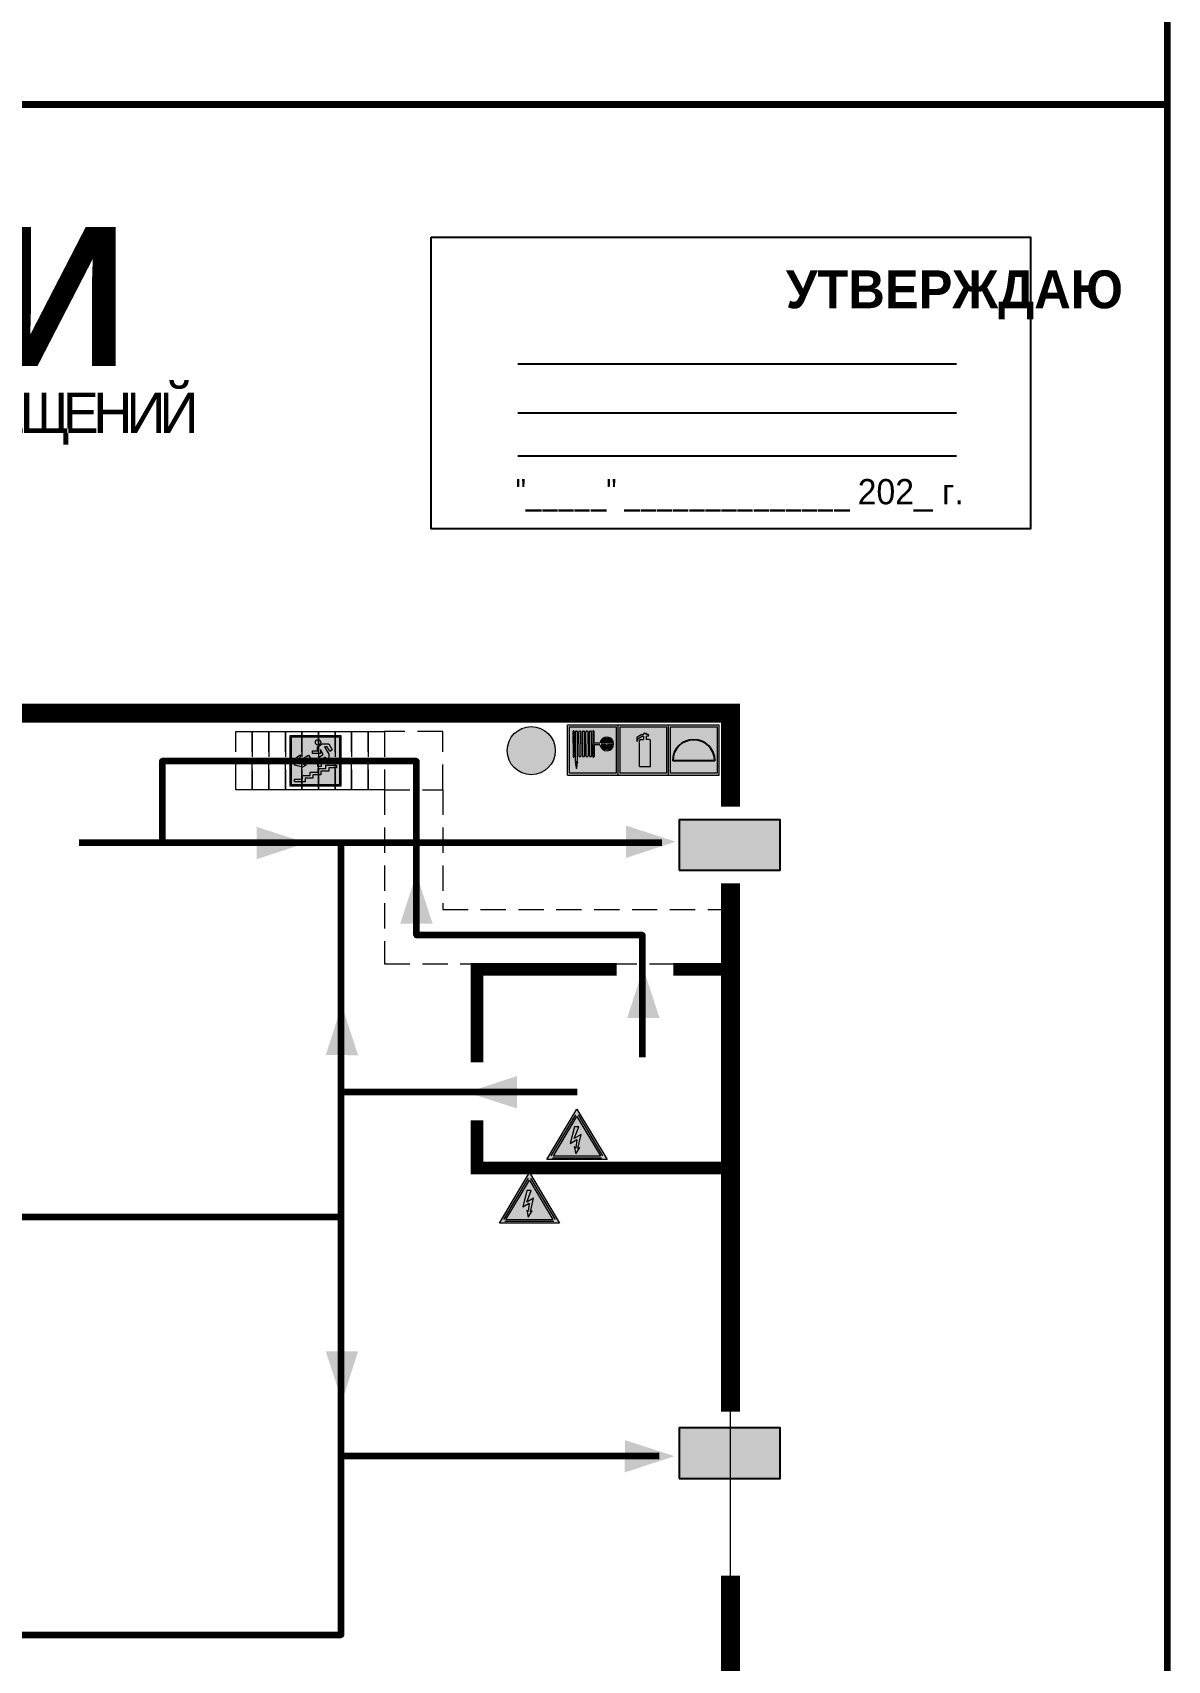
# Model space of a CAD drawing. Header units: millimetres. Extents: x 13114 to 67229, y 22859 to 38520.
# Drawn here: x 33808.5 to 33988.4, y 24426.4 to 24684.2 of the extents above; entities that cross this region are included whole.
import ezdxf

# ---------------------------------------------------------------- set-up
doc = ezdxf.new("R2010")
doc.units = ezdxf.units.MM
doc.linetypes.add('{ Wide Dash }', pattern=[12, 4, -2, 4, -2])
doc.layers.add('План_Штампы', color=7, linetype='Continuous')
doc.styles.add('обычный', font='arial.ttf')

# ---------------------------------------------------------------- blocks, each defined once
blk = doc.blocks.new('A$C7B4425F7')
at = {"true_color": 0xffffff}
blk.add_hatch(color=7, dxfattribs=at).paths.add_polyline_path([(0, 0), (-16, 0), (-16, -8), (0, -8)])
h = blk.add_hatch(color=126)
h.paths.add_polyline_path([(-0.2, -0.2), (-15.8, -0.2), (-15.8, -7.8), (-0.2, -7.8)])
h.paths.add_polyline_path([(-11.76, -2.03), (-11.76, -3.66), (-11.17, -3.66, -0.568275), (-11.17, -6.18), (-12.58, -6.18), (-12.58, -2.03)], flags=16)
h.paths.add_polyline_path([(-13.33, -4.12, -0.495768), (-13.59, -6.18), (-15.03, -6.18), (-15.03, -2.03), (-13.59, -2.03, -0.487973)], flags=16)
h.paths.add_polyline_path([(-10.25, -2.03), (-9.48, -2.03), (-9.48, -6.18), (-10.25, -6.18)], flags=16)
h.paths.add_polyline_path([(-13.84, -3.69), (-14.24, -3.69), (-14.24, -3.03), (-13.9, -3.03, -0.692621)], flags=0)
h.paths.add_polyline_path([(-9.15, -2.03), (-8.4, -2.03), (-8.04, -3.07), (-7.68, -2.03), (-6.93, -2.03), (-7.64, -4.1), (-6.93, -6.18), (-7.68, -6.18), (-8.04, -5.14), (-8.4, -6.18), (-9.15, -6.18), (-8.44, -4.1)], flags=16)
h.paths.add_polyline_path([(-11.76, -4.46), (-11.42, -4.46, -0.692621), (-11.36, -5.12), (-11.76, -5.12)], flags=0)
h.paths.add_polyline_path([(-13.9, -5.2), (-14.24, -5.2), (-14.24, -4.55), (-13.84, -4.55, -0.708038)], flags=0)
edge = h.paths.add_edge_path(flags=16)
edge.add_ellipse((-5.51, -4.08), major_axis=(0, 2.05), ratio=0.586184, start_angle=0, end_angle=360)
edge = h.paths.add_edge_path(flags=0)
edge.add_ellipse((-5.51, -4.08), major_axis=(0, 1.14), ratio=0.454828, start_angle=0, end_angle=360)
h.paths.add_polyline_path([(-4.13, -4.96, 0.377264), (-3.48, -4.52, 0.0555), (-3.16, -2.03), (-1.66, -2.03), (-1.66, -4.96), (-0.96, -4.96), (-0.96, -7.01), (-1.75, -7.01), (-1.75, -6.18), (-3.3, -6.18), (-3.3, -7.02), (-4.13, -7.02)], flags=16)
h.paths.add_polyline_path([(-2.73, -2.91), (-2.28, -2.91), (-2.28, -4.96), (-3.05, -4.96, 0.079136)], flags=0)
at = {"color": 126}
blk.add_lwpolyline([(-16, -8), (0, -8), (0, 0), (-16, 0)], close=True, dxfattribs=at)
blk = doc.blocks.new('вниз 3')
at = {"lineweight": 0, "true_color": 0xffffff}
h = blk.add_hatch(color=7, dxfattribs=at)
h.dxf.hatch_style = 1
h.paths.add_polyline_path([(40997.5, -4475.69), (40997.25, -4475.28), (40995.76, -4476.15), (40995.97, -4475.23), (40995.39, -4475.56), (40995.05, -4476.83), (40996.33, -4477.17), (40996.91, -4476.83), (40996, -4476.55)], flags=0)
h.paths.add_polyline_path([(40999.81, -4473.95), (41000.22, -4473.95), (41000.64, -4474.67), (41001.03, -4474.43), (41000.46, -4473.49), (41000.42, -4473.49), (40999.43, -4473.49), (40998.68, -4473.92), (40998.68, -4474.57), (40997.88, -4474.57), (40997.88, -4475), (40999.14, -4475), (40999.14, -4474.43), (40999.14, -4474.38), (40999.59, -4475.15), (40998.72, -4475.67), (40998.72, -4477.06), (40999.24, -4477.06), (40999.24, -4475.96), (40999.95, -4475.56), (40999.95, -4476.43), (41001.61, -4476.43), (41001.61, -4475.88), (41000.47, -4475.88), (41000.47, -4475.12)], flags=0)
h.paths.add_polyline_path([(40999.2, -4473.24, 1), (40998.35, -4473.24, 1)], flags=0)
h.paths.add_polyline_path([(41000.46, -4477.26), (41001.69, -4477.26), (41001.69, -4476.84), (41000.03, -4476.84), (41000.03, -4477.39), (40998.78, -4477.39), (40998.78, -4477.95), (40997.53, -4477.95), (40997.53, -4478.5), (40996.29, -4478.5), (40996.29, -4479.06), (40995.05, -4479.06), (40995.05, -4479.48), (40995.29, -4479.48), (40996.72, -4479.48), (40996.72, -4478.92), (40997.97, -4478.92), (40997.97, -4478.36), (40999.2, -4478.36), (40999.2, -4477.81), (41000.46, -4477.81)], flags=0)
h.paths.add_polyline_path([(41002.37, -4472.17), (40994.37, -4472.17), (40994.37, -4480.17), (41002.37, -4480.17)])
h.paths.add_polyline_path([(41002.16, -4479.96), (40994.57, -4479.96), (40994.57, -4472.37), (41002.16, -4472.37)], flags=16)
h.paths.add_polyline_path([(41001.61, -4475.88), (41001.61, -4476.43), (40999.95, -4476.43), (40999.95, -4475.56), (40999.24, -4475.96), (40999.24, -4477.06), (40998.72, -4477.06), (40998.72, -4475.67), (40999.59, -4475.15), (40999.14, -4474.38), (40999.14, -4474.43), (40999.14, -4475), (40997.88, -4475), (40997.88, -4474.57), (40998.68, -4474.57), (40998.68, -4473.92), (40999.43, -4473.49), (41000.42, -4473.49), (41000.46, -4473.49), (41001.03, -4474.43), (41000.64, -4474.67), (41000.22, -4473.95), (40999.81, -4473.95), (41000.47, -4475.12), (41000.47, -4475.88)], flags=0)
h.paths.add_polyline_path([(41001.69, -4476.84), (41001.69, -4477.26), (41000.46, -4477.26), (41000.46, -4477.81), (40999.2, -4477.81), (40999.2, -4478.36), (40997.97, -4478.36), (40997.97, -4478.92), (40996.72, -4478.92), (40996.72, -4479.48), (40995.05, -4479.48), (40995.05, -4479.06), (40996.29, -4479.06), (40996.29, -4478.5), (40997.53, -4478.5), (40997.53, -4477.95), (40998.78, -4477.95), (40998.78, -4477.39), (41000.03, -4477.39), (41000.03, -4476.84)], flags=0)
h.paths.add_polyline_path([(40998.35, -4473.24, -1), (40999.2, -4473.24, -1)], flags=0)
h.paths.add_polyline_path([(40997.5, -4475.69), (40996, -4476.55), (40996.91, -4476.83), (40996.33, -4477.17), (40995.05, -4476.83), (40995.39, -4475.56), (40995.97, -4475.23), (40995.76, -4476.15), (40997.25, -4475.28)], flags=0)
at = {"lineweight": 0}
h = blk.add_hatch(color=126, dxfattribs=at)
h.dxf.hatch_style = 1
h.paths.add_polyline_path([(41002.16, -4472.37), (40994.57, -4472.37), (40994.57, -4479.96), (41002.16, -4479.96)])
h.paths.add_polyline_path([(40995.97, -4475.23), (40995.76, -4476.15), (40997.25, -4475.28), (40997.5, -4475.69), (40996, -4476.55), (40996.91, -4476.83), (40996.33, -4477.17), (40995.05, -4476.83), (40995.39, -4475.56)], flags=16)
h.paths.add_polyline_path([(40997.88, -4474.57), (40998.68, -4474.57), (40998.68, -4473.92), (40999.43, -4473.49), (41000.42, -4473.49), (41000.46, -4473.49), (41001.03, -4474.43), (41000.64, -4474.67), (41000.22, -4473.95), (40999.81, -4473.95), (41000.47, -4475.12), (41000.47, -4475.88), (41001.61, -4475.88), (41001.61, -4476.43), (40999.95, -4476.43), (40999.95, -4475.56), (40999.24, -4475.96), (40999.24, -4477.06), (40998.72, -4477.06), (40998.72, -4475.67), (40999.59, -4475.15), (40999.14, -4474.38), (40999.14, -4474.43), (40999.14, -4475), (40997.88, -4475)], flags=16)
h.paths.add_polyline_path([(40998.35, -4473.24, -1), (40999.2, -4473.24, -1)], flags=16)
h.paths.add_polyline_path([(40997.53, -4477.95), (40998.78, -4477.95), (40998.78, -4477.39), (41000.03, -4477.39), (41000.03, -4476.84), (41001.69, -4476.84), (41001.69, -4477.26), (41000.46, -4477.26), (41000.46, -4477.81), (40999.2, -4477.81), (40999.2, -4478.36), (40997.97, -4478.36), (40997.97, -4478.92), (40996.72, -4478.92), (40996.72, -4479.48), (40995.05, -4479.48), (40995.05, -4479.06), (40996.29, -4479.06), (40996.29, -4478.5), (40997.53, -4478.5)], flags=16)
at = {"lineweight": 0, "true_color": 0xffffff}
h = blk.add_hatch(color=7, dxfattribs=at)
h.dxf.hatch_style = 1
h.paths.add_polyline_path([(40999.2, -4473.24, 1), (40998.35, -4473.24, 1)])
h.paths.add_polyline_path([(40999.81, -4473.95), (41000.22, -4473.95), (41000.64, -4474.67), (41001.03, -4474.43), (41000.46, -4473.49), (41000.42, -4473.49), (40999.43, -4473.49), (40998.68, -4473.92), (40998.68, -4474.57), (40997.88, -4474.57), (40997.88, -4475), (40999.14, -4475), (40999.14, -4474.43), (40999.14, -4474.38), (40999.59, -4475.15), (40998.72, -4475.67), (40998.72, -4477.06), (40999.24, -4477.06), (40999.24, -4475.96), (40999.95, -4475.56), (40999.95, -4476.43), (41001.61, -4476.43), (41001.61, -4475.88), (41000.47, -4475.88), (41000.47, -4475.12)])
h.paths.add_polyline_path([(40999.2, -4477.81), (41000.46, -4477.81), (41000.46, -4477.26), (41001.69, -4477.26), (41001.69, -4476.84), (41000.03, -4476.84), (41000.03, -4477.39), (40998.78, -4477.39), (40998.78, -4477.95), (40997.53, -4477.95), (40997.53, -4478.5), (40996.29, -4478.5), (40996.29, -4479.06), (40995.05, -4479.06), (40995.05, -4479.48), (40995.29, -4479.48), (40996.72, -4479.48), (40996.72, -4478.92), (40997.97, -4478.92), (40997.97, -4478.36), (40999.2, -4478.36)])
h.paths.add_polyline_path([(40997.5, -4475.69), (40997.25, -4475.28), (40995.76, -4476.15), (40995.97, -4475.23), (40995.39, -4475.56), (40995.05, -4476.83), (40996.33, -4477.17), (40996.91, -4476.83), (40996, -4476.55)])
at = {"color": 126, "lineweight": 0}
for points in [[(40994.37, -4472.17), (41002.37, -4472.17), (41002.37, -4480.17), (40994.37, -4480.17)], [(40994.57, -4472.37), (41002.16, -4472.37), (41002.16, -4479.96), (40994.57, -4479.96)]]:
    blk.add_lwpolyline(points, close=True, dxfattribs=at)
for points in [[(40999.14, -4474.43), (40999.14, -4475), (40997.88, -4475), (40997.88, -4474.57), (40998.68, -4474.57), (40998.68, -4473.92), (40999.43, -4473.49), (41000.42, -4473.49), (41000.46, -4473.49), (41001.03, -4474.43), (41000.64, -4474.67), (41000.22, -4473.95), (40999.81, -4473.95), (41000.47, -4475.12), (41000.47, -4475.88), (41001.61, -4475.88), (41001.61, -4476.43), (40999.95, -4476.43), (40999.95, -4475.56), (40999.24, -4475.96), (40999.24, -4477.06), (40998.72, -4477.06), (40998.72, -4475.67), (40999.59, -4475.15), (40999.14, -4474.38), (40999.14, -4474.43)], [(40995.05, -4476.83), (40995.39, -4475.56), (40995.97, -4475.23), (40995.76, -4476.15), (40997.25, -4475.28), (40997.5, -4475.69), (40996, -4476.55), (40996.91, -4476.83), (40996.33, -4477.17), (40995.05, -4476.83)], [(40995.29, -4479.48), (40995.05, -4479.48), (40995.05, -4479.06), (40996.29, -4479.06), (40996.29, -4478.5), (40997.53, -4478.5), (40997.53, -4477.95), (40998.78, -4477.95), (40998.78, -4477.39), (41000.03, -4477.39), (41000.03, -4476.84), (41001.69, -4476.84), (41001.69, -4477.26), (41000.46, -4477.26), (41000.46, -4477.81), (40999.2, -4477.81), (40999.2, -4478.36), (40997.97, -4478.36), (40997.97, -4478.92), (40996.72, -4478.92), (40996.72, -4479.48), (40995.05, -4479.48)]]:
    blk.add_lwpolyline(points, dxfattribs=at)
blk.add_circle((40998.77, -4473.24), 0.426, dxfattribs=at)
blk = doc.blocks.new('A$C37112FD5')
at = {"true_color": 0xf5f5ff}
h = blk.add_hatch(color=7, dxfattribs=at)
h.dxf.hatch_style = 1
h.paths.add_polyline_path([(12.8, -7.4), (0, -7.4), (0, -20.2), (12.8, -20.2)])
h.paths.add_polyline_path([(12.29, -7.91), (12.29, -19.69), (0.51, -19.69), (0.51, -7.91)], flags=16)
h.paths.add_polyline_path([(4.98, -9.04, -0.42597), (5.17, -9.22), (5.17, -12.25), (5.17, -15.29, -0.432244), (4.98, -15.47), (4.83, -15.47, -0.42597), (4.64, -15.29), (4.64, -12.25), (4.64, -9.22, -0.432244), (4.83, -9.04)], flags=0)
h.paths.add_polyline_path([(4.28, -9.22), (4.28, -12.25), (4.28, -15.29, -0.432244), (4.09, -15.47), (3.94, -15.47, -0.42597), (3.75, -15.29), (3.75, -12.25), (3.75, -9.22, -0.432244), (3.94, -9.04), (4.09, -9.04, -0.42597)], flags=0)
h.paths.add_polyline_path([(5.72, -9.04), (5.87, -9.04, -0.42597), (6.06, -9.22), (6.06, -12.25), (6.06, -15.29, -0.432244), (5.87, -15.47), (5.72, -15.47, -0.42597), (5.53, -15.29), (5.53, -12.25), (5.53, -9.22, -0.432244)], flags=0)
h.paths.add_polyline_path([(6.42, -8.9), (6.5, -8.9, -0.42597), (6.69, -9.08), (6.69, -12.03), (8.21, -12.03, -15.824349), (8.21, -12.47), (6.69, -12.47), (6.69, -15.42, -0.432244), (6.5, -15.6), (6.42, -15.6)], flags=0)
h.paths.add_polyline_path([(3.39, -9.22), (3.39, -12.25), (3.39, -15.29, -0.432244), (3.2, -15.47), (3.05, -15.47, -0.42597), (2.85, -15.29), (2.85, -12.25), (2.85, -9.22, -0.432244), (3.05, -9.04), (3.2, -9.04, -0.42597)], flags=0)
h.paths.add_polyline_path([(2.5, -9.22), (2.5, -16.71), (1.96, -16.71), (1.96, -9.22, -0.432244), (2.15, -9.04), (2.31, -9.04, -0.42597)], flags=0)
h.paths.add_polyline_path([(1.61, -8.9), (1.61, -15.6), (1.57, -15.6, -0.42597), (1.37, -15.42), (1.37, -12.03), (1.37, -9.09, -0.432244), (1.57, -8.9)], flags=0)
h.paths.add_polyline_path([(9.76, -10.81), (9.76, -12.03), (8.49, -12.03, -0.336371)], flags=0)
h.paths.add_polyline_path([(8.49, -12.47), (9.76, -12.47), (9.76, -13.7, -0.336371)], flags=0)
h.paths.add_polyline_path([(10.11, -10.81, -0.336371), (11.38, -12.03), (10.11, -12.03)], flags=0)
h.paths.add_polyline_path([(10.11, -12.47), (11.38, -12.47, -0.336371), (10.11, -13.7)], flags=0)
h.paths.add_polyline_path([(2.5, -16.84), (2.5, -17.05), (1.97, -17.05), (1.97, -16.84)], flags=0)
h.paths.add_polyline_path([(2.5, -17.24, -0.033778), (2.24, -18.6, -0.033778), (1.97, -17.24)], flags=0)
h = blk.add_hatch(color=242)
h.dxf.hatch_style = 1
h.paths.add_polyline_path([(12.29, -7.91), (0.51, -7.91), (0.51, -19.69), (12.29, -19.69)])
h.paths.add_polyline_path([(6.42, -15.6), (6.42, -8.9), (6.5, -8.9, -0.42597), (6.69, -9.08), (6.69, -12.03), (8.21, -12.03, -15.824349), (8.21, -12.47), (6.69, -12.47), (6.69, -15.42, -0.432244), (6.5, -15.6)], flags=16)
h.paths.add_polyline_path([(5.87, -15.47), (5.72, -15.47, -0.42597), (5.53, -15.29), (5.53, -12.25), (5.53, -9.22, -0.432244), (5.72, -9.04), (5.87, -9.04, -0.42597), (6.06, -9.22), (6.06, -12.25), (6.06, -15.29, -0.432244)], flags=16)
h.paths.add_polyline_path([(4.98, -15.47), (4.83, -15.47, -0.42597), (4.64, -15.29), (4.64, -12.25), (4.64, -9.22, -0.432244), (4.83, -9.04), (4.98, -9.04, -0.42597), (5.17, -9.22), (5.17, -12.25), (5.17, -15.29, -0.432244)], flags=16)
h.paths.add_polyline_path([(4.09, -15.47), (3.94, -15.47, -0.42597), (3.75, -15.29), (3.75, -12.25), (3.75, -9.22, -0.432244), (3.94, -9.04), (4.09, -9.04, -0.42597), (4.28, -9.22), (4.28, -12.25), (4.28, -15.29, -0.432244)], flags=16)
h.paths.add_polyline_path([(3.2, -15.47), (3.05, -15.47, -0.42597), (2.85, -15.29), (2.85, -12.25), (2.85, -9.22, -0.432244), (3.05, -9.04), (3.2, -9.04, -0.42597), (3.39, -9.22), (3.39, -12.25), (3.39, -15.29, -0.432244)], flags=16)
h.paths.add_polyline_path([(2.5, -17.05), (1.97, -17.05), (1.97, -16.84), (2.5, -16.84)], flags=16)
h.paths.add_polyline_path([(2.5, -17.24, -0.033778), (2.24, -18.6, -0.033778), (1.97, -17.24)], flags=16)
h.paths.add_polyline_path([(2.5, -16.71), (1.96, -16.71), (1.96, -9.22, -0.432244), (2.15, -9.04), (2.31, -9.04, -0.42597), (2.5, -9.22)], flags=16)
h.paths.add_polyline_path([(1.61, -15.6), (1.57, -15.6, -0.42597), (1.37, -15.42), (1.37, -12.03), (1.37, -9.09, -0.432244), (1.57, -8.9), (1.61, -8.9)], flags=16)
h.paths.add_polyline_path([(8.49, -12.47), (9.76, -12.47), (9.76, -13.7, -0.336371)], flags=0)
h.paths.add_polyline_path([(10.11, -13.7), (10.11, -12.47), (11.38, -12.47, -0.336371)], flags=0)
h.paths.add_polyline_path([(8.49, -12.03, -0.336371), (9.76, -10.81), (9.76, -12.03)], flags=0)
h.paths.add_polyline_path([(10.11, -12.03), (10.11, -10.81, -0.336371), (11.38, -12.03)], flags=0)
h = blk.add_hatch(color=7, dxfattribs=at)
h.dxf.hatch_style = 1
h.paths.add_polyline_path([(1.61, -8.9), (1.57, -8.9, 0.432244), (1.37, -9.09), (1.37, -12.03), (1.37, -15.42, 0.42597), (1.57, -15.6), (1.61, -15.6)])
h.paths.add_polyline_path([(2.5, -9.22, 0.42597), (2.31, -9.04), (2.15, -9.04, 0.432244), (1.96, -9.22), (1.96, -16.71), (2.5, -16.71)])
h.paths.add_polyline_path([(2.5, -16.84), (1.97, -16.84), (1.97, -17.05), (2.5, -17.05)])
h.paths.add_polyline_path([(2.5, -17.24), (1.97, -17.24, 0.033778), (2.24, -18.6, 0.033778)])
h.paths.add_polyline_path([(3.39, -12.25), (3.39, -9.22, 0.42597), (3.2, -9.04), (3.05, -9.04, 0.432244), (2.85, -9.22), (2.85, -12.25), (2.85, -15.29, 0.42597), (3.05, -15.47), (3.2, -15.47, 0.432244), (3.39, -15.29)])
h.paths.add_polyline_path([(4.28, -12.25), (4.28, -9.22, 0.42597), (4.09, -9.04), (3.94, -9.04, 0.432244), (3.75, -9.22), (3.75, -12.25), (3.75, -15.29, 0.42597), (3.94, -15.47), (4.09, -15.47, 0.432244), (4.28, -15.29)])
h.paths.add_polyline_path([(5.17, -12.25), (5.17, -9.22, 0.42597), (4.98, -9.04), (4.83, -9.04, 0.432244), (4.64, -9.22), (4.64, -12.25), (4.64, -15.29, 0.42597), (4.83, -15.47), (4.98, -15.47, 0.432244), (5.17, -15.29)])
h.paths.add_polyline_path([(6.06, -12.25), (6.06, -9.22, 0.42597), (5.87, -9.04), (5.72, -9.04, 0.432244), (5.53, -9.22), (5.53, -12.25), (5.53, -15.29, 0.42597), (5.72, -15.47), (5.87, -15.47, 0.432244), (6.06, -15.29)])
h.paths.add_polyline_path([(6.69, -12.47), (8.21, -12.47, 15.824349), (8.21, -12.03), (6.69, -12.03), (6.69, -9.08, 0.42597), (6.5, -8.9), (6.42, -8.9), (6.42, -15.6), (6.5, -15.6, 0.432244), (6.69, -15.42)])
h.paths.add_polyline_path([(8.49, -12.47), (9.76, -12.47), (9.76, -13.7, -0.336371)], flags=16)
h.paths.add_polyline_path([(8.49, -12.03, -0.336371), (9.76, -10.81), (9.76, -12.03)], flags=16)
h.paths.add_polyline_path([(10.11, -12.47), (11.38, -12.47, -0.336371), (10.11, -13.7)], flags=16)
h.paths.add_polyline_path([(10.11, -12.03), (10.11, -10.81, -0.336371), (11.38, -12.03)], flags=16)
h = blk.add_hatch(color=242)
h.dxf.hatch_style = 1
h.paths.add_polyline_path([(9.76, -10.81, 0.336371), (8.49, -12.03), (9.76, -12.03)])
h.paths.add_polyline_path([(10.11, -10.81), (10.11, -12.03), (11.38, -12.03, 0.336371)])
h.paths.add_polyline_path([(11.38, -12.47), (10.11, -12.47), (10.11, -13.7, 0.336371)])
h.paths.add_polyline_path([(9.76, -12.47), (8.49, -12.47, 0.336371), (9.76, -13.7)])
at = {"color": 242, "lineweight": 5}
for p, q in [((0, -20.2), (0, -7.4)), ((0, -7.4), (12.8, -7.4)), ((12.8, -20.2), (12.8, -7.4)), ((1.37, -12.03), (1.37, -9.08)), ((1.37, -12.03), (1.37, -15.42)), ((1.57, -8.9), (1.61, -8.9)), ((1.61, -8.9), (1.61, -15.6)), ((1.96, -16.71), (1.96, -9.22)), ((2.15, -9.04), (2.31, -9.04)), ((2.5, -16.71), (2.5, -9.22)), ((2.85, -12.25), (2.85, -9.22)), ((2.85, -12.25), (2.85, -15.29)), ((3.05, -9.04), (3.2, -9.04)), ((3.39, -12.25), (3.39, -9.22)), ((3.39, -12.25), (3.39, -15.29)), ((3.75, -12.25), (3.75, -9.22)), ((3.75, -12.25), (3.75, -15.29)), ((3.94, -9.04), (4.09, -9.04)), ((4.28, -12.25), (4.28, -9.22)), ((4.28, -12.25), (4.28, -15.29)), ((4.64, -12.25), (4.64, -9.22)), ((4.64, -12.25), (4.64, -15.29)), ((4.83, -9.04), (4.98, -9.04)), ((5.17, -12.25), (5.17, -9.22)), ((5.17, -12.25), (5.17, -15.29)), ((5.53, -12.25), (5.53, -9.22)), ((5.53, -12.25), (5.53, -15.29)), ((5.72, -9.04), (5.87, -9.04)), ((6.06, -12.25), (6.06, -9.22)), ((6.06, -12.25), (6.06, -15.29)), ((6.42, -8.9), (6.42, -15.6)), ((6.5, -8.9), (6.42, -8.9)), ((6.69, -12.03), (6.69, -9.08)), ((8.21, -12.03), (6.69, -12.03)), ((9.76, -12.03), (8.49, -12.03)), ((9.76, -10.81), (9.76, -12.03)), ((10.11, -10.81), (10.11, -12.03)), ((11.38, -12.03), (10.11, -12.03)), ((1.57, -15.6), (1.61, -15.6)), ((3.05, -15.47), (3.2, -15.47)), ((3.94, -15.47), (4.09, -15.47)), ((4.83, -15.47), (4.98, -15.47)), ((5.72, -15.47), (5.87, -15.47)), ((6.42, -15.6), (6.5, -15.6)), ((8.21, -12.47), (6.69, -12.47)), ((6.69, -12.47), (6.69, -15.42)), ((9.76, -12.47), (8.49, -12.47)), ((9.76, -12.47), (9.76, -13.7)), ((11.38, -12.47), (10.11, -12.47)), ((10.11, -12.47), (10.11, -13.7)), ((0, -20.2), (12.8, -20.2)), ((1.96, -16.71), (2.5, -16.71)), ((1.97, -16.84), (2.5, -16.84)), ((1.97, -17.05), (1.97, -16.84)), ((2.5, -17.05), (1.97, -17.05)), ((1.97, -17.24), (2.5, -17.24)), ((2.5, -16.84), (2.5, -17.05))]:
    blk.add_line(p, q, dxfattribs=at)
blk.add_lwpolyline([(0.51, -7.91), (12.29, -7.91), (12.29, -19.69), (0.51, -19.69)], close=True, dxfattribs=at)
for centre, radius, start, end in [((1.56, -9.09), 0.182, 87.1027, 180.6071), ((2.15, -9.22), 0.182, 87.1027, 180.6071), ((2.32, -9.22), 0.182, 359.3929, 92.8973), ((3.04, -9.22), 0.182, 87.1027, 180.6071), ((3.21, -9.22), 0.182, 359.3929, 92.8973), ((3.93, -9.22), 0.182, 87.1027, 180.6071), ((4.1, -9.22), 0.182, 359.3929, 92.8973), ((4.82, -9.22), 0.182, 87.1027, 180.6071), ((4.99, -9.22), 0.182, 359.3929, 92.8973), ((5.71, -9.22), 0.182, 87.1027, 180.6071), ((5.88, -9.22), 0.182, 359.3929, 92.8973), ((6.51, -9.09), 0.182, 359.3929, 92.8973), ((9.93, -12.25), 1.74, 187.2319, 172.7681), ((9.93, -12.25), 1.46, 96.9927, 171.3585), ((9.93, -12.25), 1.46, 8.6415, 83.0073), ((1.56, -15.42), 0.182, 179.3929, 272.8973), ((3.04, -15.29), 0.182, 179.3929, 272.8973), ((3.21, -15.29), 0.182, 267.1027, 0.6071), ((3.93, -15.29), 0.182, 179.3929, 272.8973), ((4.1, -15.29), 0.182, 267.1027, 0.6071), ((4.82, -15.29), 0.182, 179.3929, 272.8973), ((4.99, -15.29), 0.182, 267.1027, 0.6071), ((5.71, -15.29), 0.182, 179.3929, 272.8973), ((5.88, -15.29), 0.182, 267.1027, 0.6071), ((6.51, -15.42), 0.182, 267.1027, 0.6071), ((9.93, -12.25), 1.46, 188.6415, 263.0073), ((9.93, -12.25), 1.46, 276.9927, 351.3585), ((12.17, -15.98), 10.27, 187.041, 194.7793), ((-7.7, -15.98), 10.27, 345.2207, 352.959)]:
    blk.add_arc(centre, radius, start, end, dxfattribs=at)
blk = doc.blocks.new('A$C3AD82952')
at = {"true_color": 0xf5f5ff}
h = blk.add_hatch(color=7, dxfattribs=at)
h.dxf.hatch_style = 1
h.paths.add_polyline_path([(8.21, 8.73, 0.414214), (7.89, 9.05), (7.22, 9.05), (7.22, 9.92), (7.59, 9.92, 1), (7.57, 10.36), (7.22, 10.36), (7.22, 10.6), (6.43, 10.6), (6.43, 10.36), (6.01, 10.36), (4.74, 9.59), (4.74, 8.69), (4.98, 8.73), (4.98, 9.26), (6.12, 9.91), (6.43, 9.91), (6.43, 9.05), (5.76, 9.05, 0.414214), (5.44, 8.73), (5.44, 2.2), (8.21, 2.2)], flags=0)
h.paths.add_polyline_path([(12.8, 12.8), (0, 12.8), (0, 0), (12.8, 0)])
h.paths.add_polyline_path([(0.51, 12.29), (12.29, 12.29), (12.29, 0.51), (0.51, 0.51)], flags=16)
h.paths.add_polyline_path([(4.74, 9.59), (6.01, 10.36), (6.43, 10.36), (6.43, 10.6), (7.22, 10.6), (7.22, 10.36), (7.59, 10.36, -0.94586), (7.59, 9.92), (7.22, 9.92), (7.22, 9.05), (7.89, 9.05, -0.414214), (8.21, 8.73), (8.21, 2.2), (5.44, 2.2), (5.44, 8.73, -0.414214), (5.76, 9.05), (6.43, 9.05), (6.43, 9.91), (6.12, 9.91), (4.98, 9.26), (4.98, 8.73), (4.74, 8.69)], flags=0)
h = blk.add_hatch(color=242)
h.dxf.hatch_style = 1
h.paths.add_polyline_path([(12.29, 12.29), (0.51, 12.29), (0.51, 0.51), (12.29, 0.51)])
h.paths.add_polyline_path([(4.74, 8.69), (4.74, 9.59), (6.01, 10.36), (6.43, 10.36), (6.43, 10.6), (7.22, 10.6), (7.22, 10.36), (7.59, 10.36, -0.94586), (7.59, 9.92), (7.22, 9.92), (7.22, 9.05), (7.89, 9.05, -0.414214), (8.21, 8.73), (8.21, 2.2), (5.44, 2.2), (5.44, 8.73, -0.414214), (5.76, 9.05), (6.43, 9.05), (6.43, 9.91), (6.12, 9.91), (4.98, 9.26), (4.98, 8.73)], flags=16)
h = blk.add_hatch(color=7, dxfattribs=at)
h.dxf.hatch_style = 1
h.paths.add_polyline_path([(8.21, 8.73, 0.414214), (7.89, 9.05), (7.22, 9.05), (7.22, 9.92), (7.59, 9.92, 1), (7.57, 10.36), (7.22, 10.36), (7.22, 10.6), (6.43, 10.6), (6.43, 10.36), (6.01, 10.36), (4.74, 9.59), (4.74, 8.69), (4.98, 8.73), (4.98, 9.26), (6.12, 9.91), (6.43, 9.91), (6.43, 9.05), (5.76, 9.05, 0.414214), (5.44, 8.73), (5.44, 2.2), (8.21, 2.2)])
at = {"color": 242, "lineweight": 5}
for p, q in [((0, 0), (0, 12.8)), ((0, 12.8), (12.8, 12.8)), ((12.8, 0), (12.8, 12.8)), ((6.01, 10.36), (4.74, 9.59)), ((4.74, 9.59), (4.74, 8.69)), ((4.74, 8.69), (4.98, 8.73)), ((4.98, 9.26), (6.12, 9.91)), ((4.98, 8.73), (4.98, 9.26)), ((5.44, 2.2), (5.44, 8.73)), ((5.76, 9.05), (6.43, 9.05)), ((6.01, 10.36), (6.43, 10.36)), ((6.12, 9.91), (6.43, 9.91)), ((7.22, 10.6), (6.43, 10.6)), ((6.43, 10.6), (6.43, 10.36)), ((6.43, 9.91), (6.43, 9.05)), ((7.22, 10.36), (7.22, 10.6)), ((7.59, 10.36), (7.22, 10.36)), ((7.22, 9.05), (7.22, 9.92)), ((7.59, 9.92), (7.22, 9.92)), ((7.89, 9.05), (7.22, 9.05)), ((8.21, 2.2), (8.21, 8.73)), ((0, 0), (12.8, 0)), ((5.44, 2.2), (8.21, 2.2))]:
    blk.add_line(p, q, dxfattribs=at)
blk.add_lwpolyline([(0.51, 12.29), (12.29, 12.29), (12.29, 0.51), (0.51, 0.51)], close=True, dxfattribs=at)
for centre, radius, start, end in [((5.76, 8.73), 0.32, 90, 180), ((7.58, 10.14), 0.223, 273.1875, 86.8125), ((7.89, 8.73), 0.32, 0, 90)]:
    blk.add_arc(centre, radius, start, end, dxfattribs=at)
blk = doc.blocks.new('A$C1E1F2D43')
at = {"true_color": 0xffffff}
blk.add_hatch(color=7, dxfattribs=at).paths.add_polyline_path([(8, 0), (0, 0), (0, -8), (8, -8)])
h = blk.add_hatch(color=242)
h.paths.add_polyline_path([(0.32, -0.32), (0.32, -7.68), (7.68, -7.68), (7.68, -0.32)])
h.paths.add_polyline_path([(7.35, -5.71), (0.65, -5.71, -1)], flags=16)
at = {"color": 242, "lineweight": 5}
for p, q in [((0, 0), (8, 0)), ((0, -8), (0, 0)), ((0, 0), (8, 0)), ((8, -8), (8, 0)), ((0, -8), (8, -8))]:
    blk.add_line(p, q, dxfattribs=at)
at = {"color": 242}
blk.add_line((7.35, -5.71), (0.65, -5.71), dxfattribs=at)
at = {"color": 242, "lineweight": 5}
blk.add_lwpolyline([(0.32, -0.32), (7.68, -0.32), (7.68, -7.68), (0.32, -7.68)], close=True, dxfattribs=at)
at = {"color": 242}
blk.add_arc((4, -5.71), 3.35, 0, 180, dxfattribs=at)
blk = doc.blocks.new('A$C3E6D3DDE')
at = {"lineweight": 5}
h = blk.add_hatch(color=40, dxfattribs=at)
h.paths.add_polyline_path([(24.1, 1.45), (16.46, -11.35), (31.74, -11.35)])
h.paths.add_polyline_path([(24.09, -0.46), (30.03, -10.41), (18.14, -10.41)], flags=16)
h.paths.add_polyline_path([(24.54, -3.08), (23.41, -6.02), (25.13, -5.01), (24.33, -8.5), (24.82, -8.27), (23.79, -9.86), (23.4, -8.04), (23.8, -8.43), (24.04, -6.29), (22.39, -7.25), (23.44, -3.08)], flags=0)
h = blk.add_hatch(color=256, dxfattribs=at)
h.paths.add_polyline_path([(24.37, 0.03, 0.567511), (23.82, 0.03), (17.59, -10.4, 0.582454), (17.86, -10.88), (30.32, -10.88, 0.582149), (30.6, -10.4)])
h.paths.add_polyline_path([(24.09, -0.46), (18.14, -10.41), (30.03, -10.41)], flags=16)
h.paths.add_polyline_path([(24.54, -3.08), (23.41, -6.02), (25.13, -5.01), (24.33, -8.5), (24.82, -8.27), (23.79, -9.86), (23.4, -8.04), (23.8, -8.43), (24.04, -6.29), (22.39, -7.25), (23.44, -3.08)], flags=0)
h = blk.add_hatch(color=40, dxfattribs=at)
h.paths.add_polyline_path([(24.09, -0.46), (18.14, -10.41), (30.03, -10.41)])
h.paths.add_polyline_path([(24.82, -8.27), (23.79, -9.86), (23.4, -8.04), (23.8, -8.43), (24.04, -6.29), (22.39, -7.25), (23.44, -3.08), (24.54, -3.08), (23.41, -6.02), (25.13, -5.01), (24.33, -8.5)], flags=16)
at = {"color": 40, "lineweight": 5}
for p, q in [((16.46, -11.35), (24.1, 1.45)), ((24.1, 1.45), (31.74, -11.35))]:
    blk.add_line(p, q, dxfattribs=at)
at = {"lineweight": 5}
for p, q in [((17.59, -10.4), (23.82, 0.03)), ((24.37, 0.03), (30.6, -10.4)), ((18.14, -10.41), (24.09, -0.46)), ((23.44, -3.08), (22.39, -7.25)), ((23.41, -6.02), (24.54, -3.08)), ((24.54, -3.08), (23.44, -3.08)), ((24.09, -0.46), (30.03, -10.41)), ((22.39, -7.25), (24.04, -6.29)), ((23.8, -8.43), (23.4, -8.04)), ((23.4, -8.04), (23.79, -9.86)), ((25.13, -5.01), (23.41, -6.02)), ((24.04, -6.29), (23.8, -8.43)), ((24.33, -8.5), (25.13, -5.01)), ((17.86, -10.88), (30.32, -10.88)), ((18.14, -10.41), (30.03, -10.41)), ((23.79, -9.86), (24.82, -8.27)), ((24.82, -8.27), (24.33, -8.5))]:
    blk.add_line(p, q, dxfattribs=at)
at = {"color": 50, "lineweight": 5}
blk.add_line((31.74, -11.35), (16.46, -11.35), dxfattribs=at)
blk = doc.blocks.new('A$C7B8C2D5B')
at = {"lineweight": 0}
h = blk.add_hatch(color=5, dxfattribs=at)
h.dxf.hatch_style = 1
h.paths.add_polyline_path([(1.4, -3.02, 1), (-2.11, -3.02, 1)])
at = {"color": 5, "lineweight": 0}
blk.add_circle((-0.36, -3.02), 1.75, dxfattribs=at)

msp = doc.modelspace()

# ---------------------------------------------------------------- linework, layer by layer
at = {"color": 6, "lineweight": 100}
for points in [[(33388.44, 24672.86), (33988.44, 24672.86), (33988.44, 25067.86), (33388.44, 25067.86)], [(33388.44, 24277.86), (33988.44, 24277.86), (33988.44, 24672.86), (33388.44, 24672.86)]]:
    msp.add_lwpolyline(points, close=True, dxfattribs=at)
msp.add_lwpolyline([(33871.73, 24651.81), (33966.73, 24651.81), (33966.73, 24605.6), (33871.73, 24605.6)], close=True)
for points in [[(33885.48, 24631.76), (33955.01, 24631.76)], [(33885.48, 24624), (33955.01, 24624)], [(33885.48, 24617.21), (33955.01, 24617.21)]]:
    msp.add_lwpolyline(points)
at = {"lineweight": 100}
for points, const_width in [([(33476.47, 24548.2), (33476.47, 24576.4), (33919.16, 24576.4), (33919.16, 24561.59)], 3), ([(33919.16, 24549.49), (33919.16, 24465.78)], 3), ([(33901.13, 24535.84), (33879.01, 24535.84), (33879.01, 24521.09)], 2), ([(33919.16, 24535.84), (33910.1, 24535.84)], 2), ([(33879.01, 24511.9), (33879.01, 24504.38), (33918.91, 24504.38)], 2), ([(33919.16, 24439.8), (33919.16, 24406.76), (33477.11, 24406.76)], 3)]:
    msp.add_lwpolyline(points, dxfattribs=dict(at, const_width=const_width))
at = {"linetype": '{ Wide Dash }', "lineweight": 0}
for points in [[(33840.76, 24573.52), (33843.38, 24573.52), (33843.38, 24564.3), (33840.76, 24564.3)], [(33843.38, 24573.52), (33846, 24573.52), (33846, 24564.3), (33843.38, 24564.3)], [(33846, 24573.52), (33848.62, 24573.52), (33848.62, 24564.3), (33846, 24564.3)], [(33848.62, 24573.52), (33851.24, 24573.52), (33851.24, 24564.3), (33848.62, 24564.3)], [(33851.24, 24573.52), (33853.87, 24573.52), (33853.87, 24564.3), (33851.24, 24564.3)], [(33853.87, 24573.52), (33856.49, 24573.52), (33856.49, 24564.3), (33853.87, 24564.3)], [(33856.49, 24573.52), (33859.11, 24573.52), (33859.11, 24564.3), (33856.49, 24564.3)], [(33859.11, 24573.52), (33861.73, 24573.52), (33861.73, 24564.3), (33859.11, 24564.3)], [(33861.73, 24573.52), (33864.36, 24573.52), (33864.36, 24564.3), (33861.73, 24564.3)], [(33864.36, 24564.3), (33873.58, 24564.3), (33873.58, 24573.52), (33864.36, 24573.52)]]:
    msp.add_lwpolyline(points, close=True, dxfattribs=at)
at = {"color": 126, "lineweight": 100, "true_color": 0x008754}
for points in [[(33905.24, 24521.93), (33905.24, 24541.27), (33869.43, 24541.27), (33869.43, 24568.83), (33829.11, 24568.83), (33829.11, 24555.94)], [(33502.76, 24538.99), (33502.76, 24430.43), (33857.48, 24430.43), (33857.48, 24555.94)], [(33815.92, 24555.94), (33908.27, 24555.94)], [(33894.85, 24516.39), (33857.48, 24516.39)], [(33857.48, 24496.6), (33502.76, 24496.6)], [(33857.48, 24458.8), (33907.87, 24458.8)]]:
    msp.add_lwpolyline(points, dxfattribs=at)
at = {"linetype": '{ Wide Dash }', "lineweight": 0}
for points in [[(33864.36, 24564.3), (33864.35, 24536.71), (33919.06, 24536.71)], [(33873.58, 24564.3), (33873.57, 24545.31), (33918.67, 24545.31)]]:
    msp.add_lwpolyline(points, dxfattribs=at)
at = {"lineweight": 0}
msp.add_lwpolyline([(33919.16, 24439.8), (33919.16, 24473.1)], dxfattribs=at)
at = {"layer": 'План_Штампы', "color": 126, "true_color": 0x008754}
for points in [[(33844.05, 24553.28), (33844.06, 24558.41), (33851.94, 24555.87)], [(33902.61, 24553.47), (33902.62, 24558.61), (33910.5, 24556.06)], [(33871.97, 24543.08), (33866.84, 24543.1), (33869.38, 24550.98)], [(33907.94, 24528.12), (33902.8, 24528.14), (33905.35, 24536.01)], [(33860.15, 24522.24), (33855.02, 24522.26), (33857.56, 24530.14)], [(33885.33, 24518.94), (33885.32, 24513.8), (33877.44, 24516.35)], [(33855.02, 24475.33), (33860.15, 24475.31), (33857.61, 24467.43)], [(33902.42, 24456.14), (33902.44, 24461.27), (33910.31, 24458.73)]]:
    msp.add_solid(points, dxfattribs=at)

# ---------------------------------------------------------------- block references
at = {"color": 126, "true_color": 0x008754}
msp.add_blockref('вниз 3', (-7144.97, 29045.03), dxfattribs=at)
for name, p, xscale, yscale, zscale in [('A$C7B8C2D5B', (33888.38, 24577.06), 2.177419353276491, 2.177419353276491, 2.177419353276491), ('A$C37112FD5', (33893.36, 24579.21), 0.6249984004534781, 0.6249984004534781, 0.6249984004534781), ('A$C3AD82952', (33901.36, 24566.58), 0.625, 0.625, 0.625), ('A$C3E6D3DDE', (33879.78, 24512.8), 0.625, 0.625, 0.625), ('A$C3E6D3DDE', (33872.25, 24502.74), 0.625, 0.625, 0.625)]:
    msp.add_blockref(name, p, dxfattribs=dict(xscale=xscale, yscale=yscale, zscale=zscale))
at = {"color": 1}
msp.add_blockref('A$C1E1F2D43', (33909.36, 24574.58), dxfattribs=at)
at = {"layer": 'План_Штампы'}
for p in [(33927.05, 24559.55), (33927.05, 24463.21)]:
    msp.add_blockref('A$C7B4425F7', p, dxfattribs=at)

# ---------------------------------------------------------------- texts
at = {"lineweight": 0, "style": 'обычный'}
for s, insert, char_height, width, attachment_point in [('{\\fProxima Nova Rg|b1|i0|c204|p2;ПЛАН ЭВАКУАЦИИ}', (33546.56, 24653.44), 22, 493.8901, 1), ('\\pi-18,l18,t18;{\\fProxima Nova Rg|b1|i0|c204|p2;УТВЕРЖДАЮ\\H1.1997x; }', (33954.67, 24642.69), 6, 126.6484, 5), ('{\\fArial Narrow|b0|i0|c204|p34;"_____" ______________ \\fProxima Nova Rg|b0|i0|c204|p2;202_ г. }', (33920.64, 24610.93), 4, 78.6503, 5)]:
    msp.add_mtext(s, dxfattribs=dict(at, insert=insert, char_height=char_height, width=width, attachment_point=attachment_point))
at = {"color": 0, "lineweight": 0, "insert": (33696.43, 24627.39), "char_height": 8, "width": 449.2158, "attachment_point": 5, "style": 'обычный'}
msp.add_mtext('{\\fArial Black|b1|i0|c204|p34;\\H2x;\\T0.85;  \\fArial Narrow|b0|i0|c204|p34;\\H0.8x;\\W0.9;\\P\\fProxima Nova Rg|b0|i0|c204|p2;\\H0.5x;\\W1;\\C256;ПРИ ПОЖАРЕ  ИЛИ ДРУГИХ ЧРЕЗВЫЧАЙНЫХ СИТУАЦИЯХ  ИЗ ПОМЕЩЕНИЙ \\fProxima Nova Rg|b1|i0|c204|p2;\\H1.25x;\\PТЦ ЖДО:  ВАГОНОКРАНОВОГО ДЕПО   1 ЭТАЖ}', dxfattribs=at)

doc.saveas('drawing.dxf')
